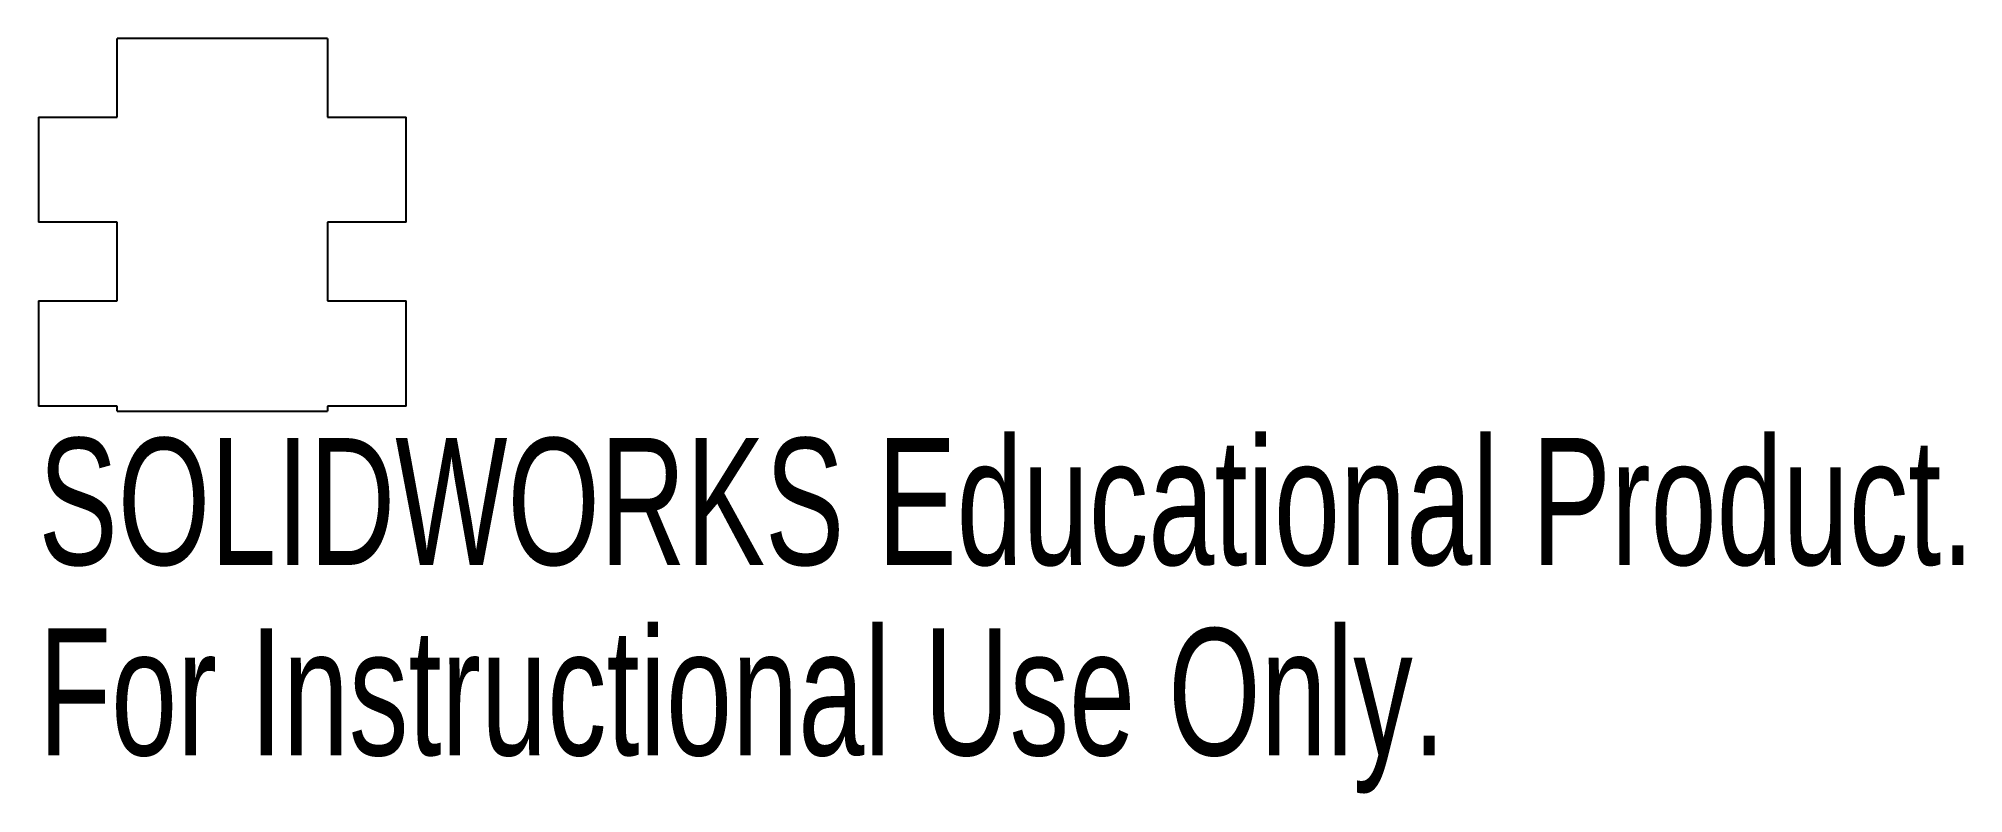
# Model space of a CAD drawing. Header units: millimetres. Extents: x -7 to 66.3, y -21.7 to 7.1.
import ezdxf

# ---------------------------------------------------------------- set-up
doc = ezdxf.new("R2010")
doc.units = ezdxf.units.MM
doc.styles.add('SLDTEXTSTYLE0', font='TXT', dxfattribs={"width": 0.7})

msp = doc.modelspace()

# ---------------------------------------------------------------- linework, layer by layer
at = {"color": 7, "linetype": 'Continuous', "lineweight": 25}
for p, q in [((-4, 4.1), (-4, 7.1)), ((4, 7.1), (-4, 7.1)), ((4, 7.1), (4, 4.1)), ((-7, 4.1), (-4, 4.1)), ((-7, 4.1), (-7, 0.1)), ((4, 4.1), (7, 4.1)), ((7, 0.1), (7, 4.1)), ((-4, 0.1), (-7, 0.1)), ((-4, -2.9), (-4, 0.1)), ((7, 0.1), (4, 0.1)), ((4, 0.1), (4, -2.9)), ((-7, -2.9), (-4, -2.9)), ((-7, -2.9), (-7, -6.9)), ((4, -2.9), (7, -2.9)), ((7, -6.9), (7, -2.9)), ((-4, -6.9), (-7, -6.9)), ((-4, -7.1), (-4, -6.9)), ((-4, -7.1), (4, -7.1)), ((7, -6.9), (4, -6.9)), ((4, -6.9), (4, -7.1))]:
    msp.add_line(p, q, dxfattribs=at)

# ---------------------------------------------------------------- texts
at = {"color": 7, "linetype": 'Continuous', "char_height": 4.83362, "attachment_point": 1, "style": 'SLDTEXTSTYLE0'}
for s, insert in [('SOLIDWORKS Educational Product.', (-7, -8.12)), ('For Instructional Use Only.', (-7, -15.37))]:
    msp.add_mtext(s, dxfattribs=dict(at, insert=insert))

doc.saveas('drawing.dxf')
